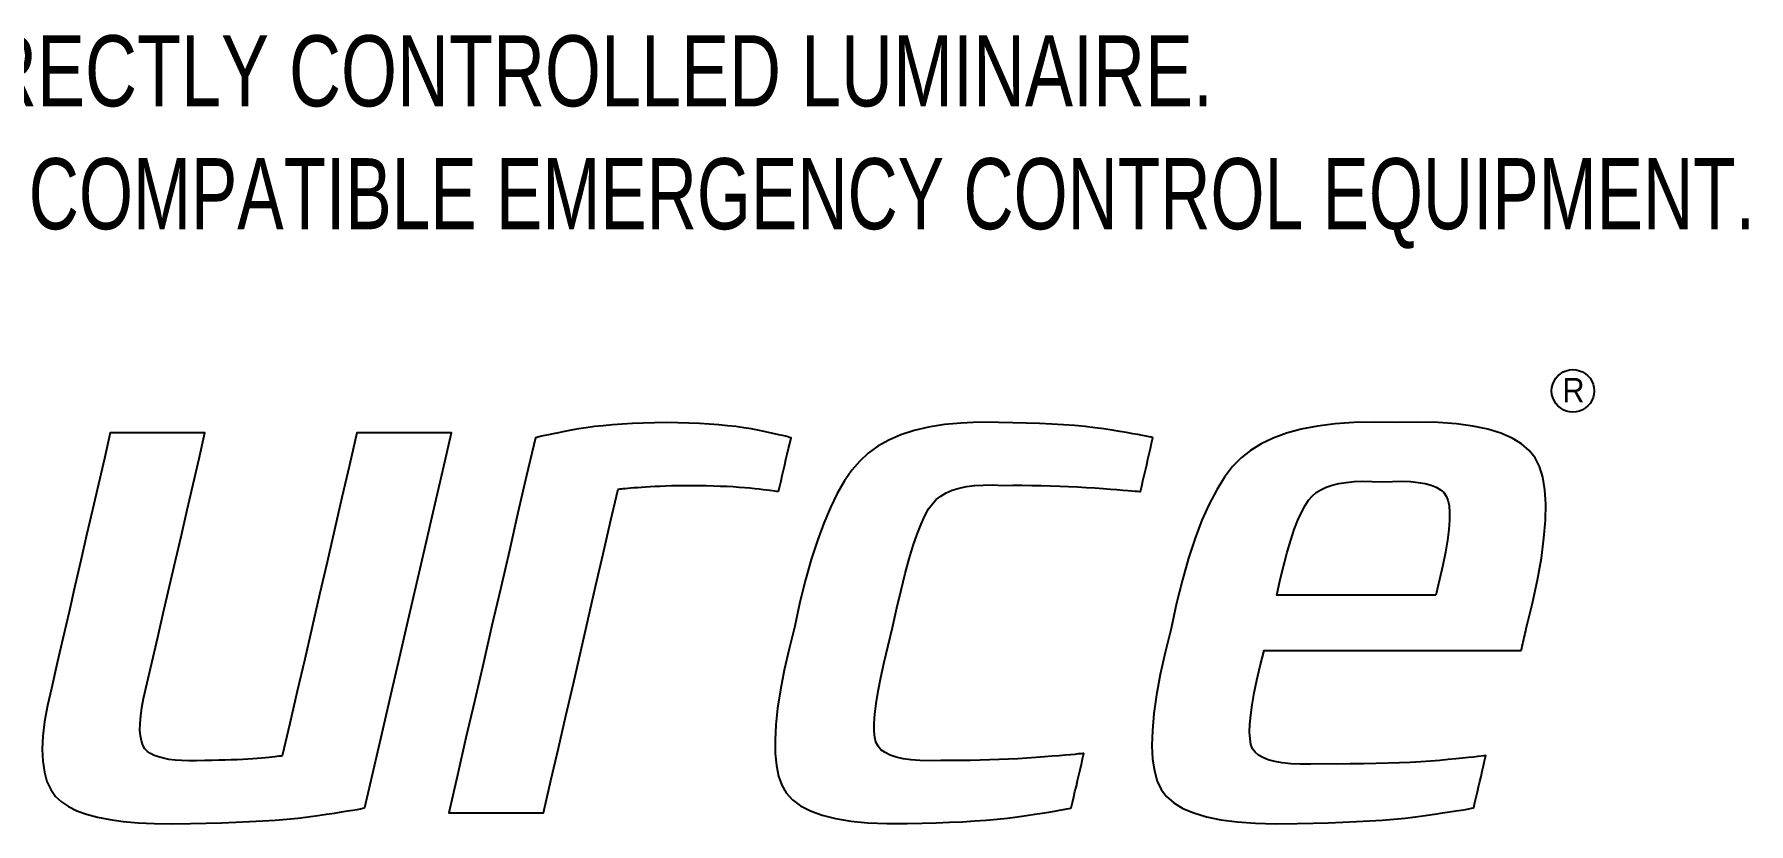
# Model space of a CAD drawing. Header units: inches. Extents: x 0.7 to 44.2, y 3.2 to 34.6.
# Drawn here: x 4.796 to 6.195, y 12.287 to 12.931 of the extents above; entities that cross this region are included whole.
import ezdxf
from ezdxf.enums import TextEntityAlignment as Align

# ---------------------------------------------------------------- set-up
doc = ezdxf.new("R2010")
doc.units = ezdxf.units.IN
doc.header["$MEASUREMENT"] = 0
doc.layers.add('LABEL', color=2, linetype='Continuous')
doc.styles.add('Arial', font='arial.ttf')

msp = doc.modelspace()

# ---------------------------------------------------------------- linework, layer by layer
at = {"layer": 'LABEL'}
for points in [[(6.0512, 12.6229), (6.0484, 12.6231), (6.0458, 12.6238), (6.0433, 12.6248), (6.041, 12.6263), (6.039, 12.628), (6.0373, 12.63), (6.0359, 12.6323), (6.0348, 12.6348), (6.0341, 12.6374), (6.0339, 12.6403), (6.0341, 12.6431), (6.0348, 12.6457), (6.0359, 12.6482), (6.0373, 12.6505), (6.039, 12.6525), (6.041, 12.6542), (6.0433, 12.6557), (6.0458, 12.6567), (6.0484, 12.6574), (6.0512, 12.6576), (6.054, 12.6574), (6.0567, 12.6567), (6.0592, 12.6557), (6.0615, 12.6542), (6.0635, 12.6525), (6.0653, 12.6505), (6.0667, 12.6482), (6.0677, 12.6457), (6.0684, 12.6431), (6.0686, 12.6403), (6.0684, 12.6374), (6.0677, 12.6348), (6.0667, 12.6323), (6.0653, 12.63), (6.0635, 12.628), (6.0615, 12.6263), (6.0592, 12.6248), (6.0567, 12.6238), (6.054, 12.6231), (6.0512, 12.6229)], [(5.0657, 12.3001), (5.0727, 12.3307), (5.0798, 12.3612), (5.0869, 12.3918), (5.0939, 12.4224), (5.101, 12.453), (5.108, 12.4836), (5.1151, 12.5141), (5.1222, 12.5447), (5.1292, 12.5753), (5.1363, 12.6059), (5.059, 12.6059), (5.053, 12.5795), (5.0469, 12.5532), (5.0408, 12.5268), (5.0347, 12.5005), (5.0286, 12.4741), (5.0226, 12.4478), (5.0165, 12.4214), (5.0104, 12.3951), (5.0043, 12.3687), (4.9982, 12.3424), (4.998, 12.3423), (4.9974, 12.3422), (4.9966, 12.3421), (4.9954, 12.342), (4.9938, 12.3418), (4.992, 12.3416), (4.9898, 12.3414), (4.9873, 12.3411), (4.9844, 12.3408), (4.9813, 12.3405), (4.9778, 12.3402), (4.9741, 12.3399), (4.9701, 12.3396), (4.9659, 12.3394), (4.9614, 12.3392), (4.9566, 12.339), (4.9516, 12.3389), (4.9464, 12.3388), (4.9409, 12.3387), (4.9351, 12.3386), (4.9283, 12.3384), (4.9219, 12.3383), (4.9161, 12.3385), (4.9107, 12.3389), (4.9057, 12.3395), (4.9013, 12.3404), (4.8973, 12.3415), (4.8938, 12.3427), (4.8908, 12.3442), (4.8883, 12.346), (4.8861, 12.3481), (4.8845, 12.351), (4.8833, 12.3545), (4.8825, 12.3586), (4.8821, 12.3634), (4.8822, 12.3689), (4.8828, 12.3751), (4.8837, 12.3819), (4.8851, 12.3893), (4.887, 12.3974), (4.8918, 12.4183), (4.8966, 12.4391), (4.9014, 12.46), (4.9062, 12.4808), (4.9111, 12.5017), (4.9159, 12.5225), (4.9207, 12.5433), (4.9255, 12.5642), (4.9303, 12.585), (4.9351, 12.6059), (4.8579, 12.6059), (4.8531, 12.585), (4.8483, 12.5642), (4.8435, 12.5433), (4.8386, 12.5225), (4.8338, 12.5017), (4.829, 12.4808), (4.8242, 12.46), (4.8194, 12.4391), (4.8146, 12.4183), (4.8098, 12.3974), (4.8066, 12.3834), (4.8043, 12.3705), (4.8029, 12.3585), (4.8024, 12.3477), (4.8028, 12.3379), (4.8041, 12.3291), (4.8062, 12.3214), (4.8093, 12.3148), (4.8132, 12.3092), (4.818, 12.3047), (4.8238, 12.3009), (4.8307, 12.2976), (4.8386, 12.2947), (4.8475, 12.2923), (4.8575, 12.2904), (4.8685, 12.2888), (4.8806, 12.2878), (4.8938, 12.2871), (4.9079, 12.287), (4.9232, 12.2872), (4.9361, 12.2875), (4.9485, 12.2878), (4.9603, 12.2882), (4.9716, 12.2887), (4.9823, 12.2893), (4.9924, 12.2899), (5.0019, 12.2907), (5.0109, 12.2916), (5.0193, 12.2926), (5.0271, 12.2937), (5.0343, 12.2948), (5.0408, 12.2957), (5.0465, 12.2966), (5.0515, 12.2974), (5.0557, 12.2981), (5.0592, 12.2987), (5.0619, 12.2992), (5.0639, 12.2996), (5.0652, 12.2999), (5.0657, 12.3001)], [(5.4032, 12.5581), (5.4042, 12.5625), (5.4052, 12.5668), (5.4062, 12.5712), (5.4072, 12.5756), (5.4082, 12.5799), (5.4092, 12.5843), (5.4102, 12.5887), (5.4113, 12.5931), (5.4123, 12.5974), (5.4133, 12.6018), (5.4129, 12.602), (5.4121, 12.6023), (5.4107, 12.6027), (5.4088, 12.6032), (5.4063, 12.6038), (5.4034, 12.6045), (5.3999, 12.6052), (5.3959, 12.6061), (5.3914, 12.6071), (5.3863, 12.6082), (5.3808, 12.6092), (5.3748, 12.6102), (5.3684, 12.6111), (5.3616, 12.6118), (5.3543, 12.6125), (5.3466, 12.6131), (5.3385, 12.6136), (5.3299, 12.614), (5.3209, 12.6143), (5.3115, 12.6145), (5.3019, 12.6143), (5.2927, 12.614), (5.284, 12.6136), (5.2756, 12.6131), (5.2676, 12.6125), (5.2601, 12.6118), (5.253, 12.6111), (5.2462, 12.6102), (5.2399, 12.6092), (5.234, 12.6082), (5.2285, 12.6071), (5.2236, 12.6061), (5.2193, 12.6052), (5.2155, 12.6045), (5.2123, 12.6038), (5.2097, 12.6032), (5.2076, 12.6027), (5.206, 12.6023), (5.2051, 12.602), (5.2047, 12.6018), (5.1976, 12.5712), (5.1905, 12.5406), (5.1835, 12.51), (5.1764, 12.4794), (5.1693, 12.4488), (5.1623, 12.4182), (5.1552, 12.3877), (5.1481, 12.3571), (5.1411, 12.3265), (5.134, 12.2959), (5.2113, 12.2959), (5.2174, 12.3223), (5.2235, 12.3487), (5.2296, 12.3751), (5.2357, 12.4015), (5.2418, 12.4279), (5.2478, 12.4543), (5.2539, 12.4807), (5.26, 12.5072), (5.2661, 12.5336), (5.2722, 12.56), (5.2724, 12.56), (5.2729, 12.5601), (5.2738, 12.5602), (5.2749, 12.5603), (5.2763, 12.5605), (5.278, 12.5606), (5.2801, 12.5608), (5.2824, 12.561), (5.285, 12.5613), (5.288, 12.5615), (5.2912, 12.5618), (5.2947, 12.562), (5.2984, 12.5623), (5.3024, 12.5625), (5.3066, 12.5626), (5.311, 12.5628), (5.3157, 12.5629), (5.3206, 12.563), (5.3258, 12.5631), (5.3312, 12.5631), (5.3377, 12.5631), (5.344, 12.5629), (5.35, 12.5628), (5.3556, 12.5626), (5.361, 12.5624), (5.3661, 12.5621), (5.371, 12.5618), (5.3755, 12.5614), (5.3797, 12.561), (5.3837, 12.5606), (5.3873, 12.5602), (5.3906, 12.5598), (5.3935, 12.5595), (5.396, 12.5592), (5.3981, 12.5589), (5.3999, 12.5587), (5.4013, 12.5585), (5.4023, 12.5583), (5.403, 12.5582), (5.4032, 12.5581)], [(5.6419, 12.2999), (5.643, 12.3044), (5.644, 12.3088), (5.645, 12.3133), (5.6461, 12.3177), (5.6471, 12.3222), (5.6481, 12.3266), (5.6491, 12.331), (5.6502, 12.3355), (5.6512, 12.3399), (5.6522, 12.3443), (5.6514, 12.3442), (5.6499, 12.3441), (5.6476, 12.3439), (5.6448, 12.3436), (5.6412, 12.3433), (5.6369, 12.343), (5.632, 12.3425), (5.6264, 12.3421), (5.6201, 12.3416), (5.6131, 12.341), (5.6057, 12.3405), (5.5983, 12.34), (5.5907, 12.3396), (5.5831, 12.3393), (5.5754, 12.339), (5.5676, 12.3388), (5.5597, 12.3387), (5.5518, 12.3386), (5.5438, 12.3386), (5.5356, 12.3386), (5.5267, 12.3384), (5.5185, 12.3386), (5.5112, 12.3391), (5.5047, 12.34), (5.499, 12.3413), (5.4941, 12.343), (5.49, 12.345), (5.4867, 12.3474), (5.4843, 12.3502), (5.4826, 12.3534), (5.4816, 12.3573), (5.4812, 12.3625), (5.4812, 12.3688), (5.4818, 12.3764), (5.4829, 12.3852), (5.4845, 12.3951), (5.4866, 12.4063), (5.4893, 12.4187), (5.4925, 12.4323), (5.4962, 12.447), (5.4996, 12.4631), (5.5031, 12.4777), (5.5065, 12.4911), (5.5098, 12.5032), (5.513, 12.514), (5.5163, 12.5234), (5.5194, 12.5316), (5.5225, 12.5384), (5.5256, 12.5439), (5.5286, 12.5481), (5.5318, 12.5515), (5.5356, 12.5544), (5.54, 12.557), (5.5449, 12.5591), (5.5504, 12.5608), (5.5565, 12.5621), (5.5631, 12.563), (5.5702, 12.5634), (5.5779, 12.5635), (5.5862, 12.5631), (5.5942, 12.5632), (5.602, 12.5632), (5.6098, 12.5631), (5.6175, 12.563), (5.625, 12.5628), (5.6325, 12.5626), (5.6398, 12.5623), (5.6471, 12.5619), (5.6542, 12.5615), (5.6612, 12.561), (5.6679, 12.5605), (5.6739, 12.5601), (5.6792, 12.5597), (5.6839, 12.5593), (5.688, 12.559), (5.6914, 12.5587), (5.6941, 12.5585), (5.6962, 12.5583), (5.6976, 12.5581), (5.6984, 12.558), (5.6994, 12.5624), (5.7004, 12.5668), (5.7015, 12.5712), (5.7025, 12.5756), (5.7035, 12.58), (5.7045, 12.5844), (5.7055, 12.5888), (5.7065, 12.5932), (5.7075, 12.5975), (5.7085, 12.6019), (5.7081, 12.6022), (5.7071, 12.6024), (5.7054, 12.6028), (5.703, 12.6033), (5.7, 12.6039), (5.6964, 12.6046), (5.6921, 12.6053), (5.6871, 12.6062), (5.6815, 12.6072), (5.6753, 12.6082), (5.6685, 12.6093), (5.6611, 12.6102), (5.6532, 12.6111), (5.6447, 12.6119), (5.6357, 12.6125), (5.6262, 12.6131), (5.6161, 12.6136), (5.6054, 12.614), (5.5943, 12.6143), (5.5825, 12.6145), (5.5668, 12.6146), (5.5521, 12.614), (5.5384, 12.6127), (5.5256, 12.6107), (5.5138, 12.6079), (5.503, 12.6043), (5.4931, 12.6001), (5.4842, 12.5951), (5.4763, 12.5894), (5.4694, 12.583), (5.463, 12.5755), (5.4569, 12.5667), (5.451, 12.5566), (5.4454, 12.5451), (5.44, 12.5323), (5.4348, 12.5182), (5.4298, 12.5027), (5.4251, 12.4859), (5.4206, 12.4678), (5.4164, 12.4483), (5.4117, 12.4297), (5.4078, 12.4123), (5.4047, 12.3962), (5.4024, 12.3813), (5.4009, 12.3677), (5.4003, 12.3553), (5.4004, 12.3442), (5.4014, 12.3344), (5.4031, 12.3258), (5.4057, 12.3185), (5.4094, 12.3121), (5.4145, 12.3065), (5.4211, 12.3016), (5.4292, 12.2974), (5.4387, 12.2939), (5.4497, 12.2912), (5.4622, 12.2891), (5.4761, 12.2878), (5.4914, 12.2871), (5.5082, 12.2872), (5.5202, 12.2874), (5.5317, 12.2878), (5.5427, 12.2882), (5.5532, 12.2886), (5.5631, 12.2892), (5.5726, 12.2899), (5.5815, 12.2907), (5.59, 12.2916), (5.5979, 12.2925), (5.6053, 12.2936), (5.6121, 12.2947), (5.6182, 12.2956), (5.6237, 12.2965), (5.6284, 12.2973), (5.6324, 12.298), (5.6357, 12.2985), (5.6383, 12.299), (5.6402, 12.2994), (5.6414, 12.2997), (5.6419, 12.2999)], [(6.0091, 12.4283), (6.0095, 12.4301), (6.0099, 12.4319), (6.0104, 12.4337), (6.0108, 12.4354), (6.0112, 12.4372), (6.0116, 12.439), (6.012, 12.4408), (6.0124, 12.4426), (6.0128, 12.4444), (6.0132, 12.4462), (6.0183, 12.4669), (6.0224, 12.4861), (6.0255, 12.5038), (6.0276, 12.52), (6.0288, 12.5347), (6.0291, 12.5479), (6.0283, 12.5596), (6.0266, 12.5698), (6.024, 12.5784), (6.0204, 12.5856), (6.0156, 12.5917), (6.0093, 12.5971), (6.0016, 12.6017), (5.9924, 12.6057), (5.9818, 12.6089), (5.9697, 12.6115), (5.9562, 12.6133), (5.9412, 12.6144), (5.9247, 12.6148), (5.9068, 12.6145), (5.8892, 12.6148), (5.8726, 12.6144), (5.8572, 12.6133), (5.8428, 12.6115), (5.8296, 12.6089), (5.8176, 12.6057), (5.8066, 12.6017), (5.7968, 12.5971), (5.7881, 12.5917), (5.7805, 12.5856), (5.7736, 12.5784), (5.7669, 12.5698), (5.7606, 12.5596), (5.7544, 12.5479), (5.7486, 12.5347), (5.743, 12.52), (5.7377, 12.5038), (5.7327, 12.4861), (5.7279, 12.4669), (5.7234, 12.4462), (5.7185, 12.4268), (5.7146, 12.4088), (5.7116, 12.3922), (5.7094, 12.377), (5.7082, 12.3631), (5.7078, 12.3507), (5.7083, 12.3397), (5.7098, 12.33), (5.7121, 12.3218), (5.7153, 12.3149), (5.7197, 12.3091), (5.7256, 12.304), (5.733, 12.2995), (5.7419, 12.2958), (5.7522, 12.2927), (5.7641, 12.2902), (5.7774, 12.2885), (5.7922, 12.2874), (5.8085, 12.287), (5.8263, 12.2872), (5.8392, 12.2875), (5.8516, 12.2878), (5.8634, 12.2882), (5.8747, 12.2887), (5.8854, 12.2893), (5.8956, 12.29), (5.9052, 12.2907), (5.9143, 12.2916), (5.9228, 12.2926), (5.9308, 12.2937), (5.9382, 12.2948), (5.9448, 12.2958), (5.9506, 12.2966), (5.9557, 12.2974), (5.96, 12.2981), (5.9636, 12.2987), (5.9664, 12.2992), (5.9685, 12.2996), (5.9698, 12.2999), (5.9703, 12.3001), (5.9713, 12.3044), (5.9723, 12.3086), (5.9733, 12.3129), (5.9743, 12.3171), (5.9753, 12.3214), (5.9763, 12.3256), (5.9772, 12.3298), (5.9782, 12.3341), (5.9792, 12.3383), (5.9802, 12.3426), (5.9796, 12.3425), (5.9783, 12.3423), (5.9763, 12.342), (5.9736, 12.3417), (5.9702, 12.3414), (5.9661, 12.3409), (5.9613, 12.3405), (5.9558, 12.3399), (5.9495, 12.3394), (5.9426, 12.3387), (5.9351, 12.3381), (5.9271, 12.3375), (5.9186, 12.337), (5.9097, 12.3366), (5.9004, 12.3363), (5.8906, 12.336), (5.8803, 12.3359), (5.8696, 12.3358), (5.8585, 12.3357), (5.8468, 12.3358), (5.8374, 12.3355), (5.8288, 12.3355), (5.821, 12.3359), (5.8141, 12.3366), (5.808, 12.3377), (5.8027, 12.3391), (5.7983, 12.3409), (5.7947, 12.343), (5.7919, 12.3455), (5.7899, 12.3482), (5.7886, 12.3517), (5.7878, 12.3562), (5.7875, 12.3617), (5.7877, 12.3681), (5.7884, 12.3756), (5.7896, 12.3841), (5.7913, 12.3937), (5.7935, 12.4042), (5.7962, 12.4157), (5.7993, 12.4283), (6.0091, 12.4283)], [(5.9394, 12.4735), (5.8098, 12.4735), (5.8125, 12.4863), (5.8153, 12.498), (5.8182, 12.5087), (5.821, 12.5184), (5.8239, 12.527), (5.8268, 12.5346), (5.8297, 12.5411), (5.8327, 12.5466), (5.8356, 12.551), (5.8386, 12.5544), (5.8419, 12.5572), (5.8457, 12.5595), (5.85, 12.5616), (5.8549, 12.5632), (5.8604, 12.5646), (5.8663, 12.5655), (5.8729, 12.5662), (5.8799, 12.5665), (5.8875, 12.5664), (5.8957, 12.566), (5.9041, 12.5664), (5.9118, 12.5665), (5.9188, 12.5662), (5.9251, 12.5655), (5.9306, 12.5646), (5.9355, 12.5632), (5.9397, 12.5616), (5.9431, 12.5595), (5.9459, 12.5572), (5.9479, 12.5544), (5.9493, 12.551), (5.9502, 12.5466), (5.9506, 12.5411), (5.9506, 12.5346), (5.95, 12.527), (5.9489, 12.5184), (5.9473, 12.5087), (5.9452, 12.498), (5.9425, 12.4863), (5.9394, 12.4735)]]:
    msp.add_lwpolyline(points, dxfattribs=at)

# ---------------------------------------------------------------- texts
at = {"layer": 'LABEL', "style": 'Arial'}
for s, width, p in [('THIS IS A DIRECTLY CONTROLLED LUMINAIRE.', 0.725, (4.4195, 12.8725)), ('SEE ETCCONNECT.COM FOR COMPATIBLE EMERGENCY CONTROL EQUIPMENT.', 0.7, (3.969, 12.7722))]:
    msp.add_text(s, height=0.058, dxfattribs=dict(at, width=width)).set_placement(p)
at = {"layer": 'LABEL', "style": 'Arial', "width": 0.9}
msp.add_text('R', height=0.0199, dxfattribs=at).set_placement((6.0517, 12.6309), align=Align.CENTER)

doc.saveas('drawing.dxf')
